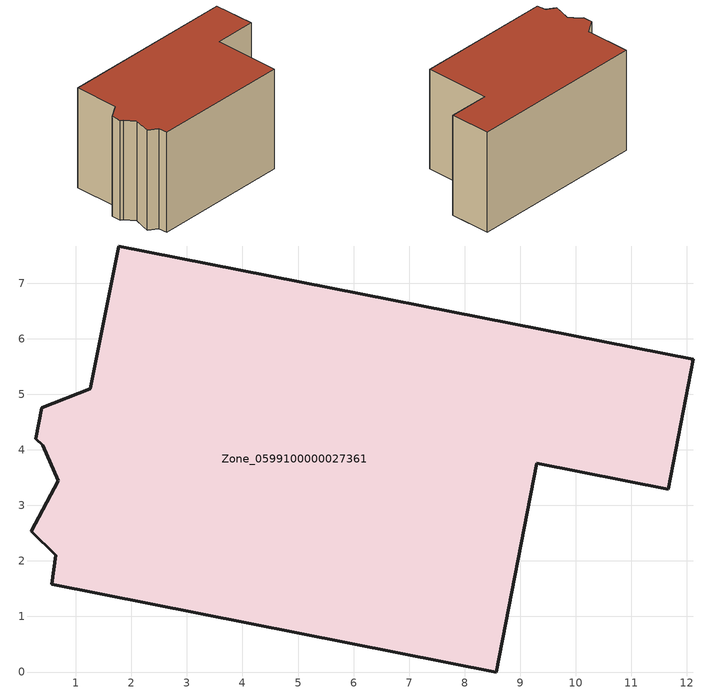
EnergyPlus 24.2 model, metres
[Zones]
Zone_0599100000027361
 floor ground (C_G): 0.69,3.44 0.4,4.09 0.28,4.2 0.39,4.76 1.26,5.1 1.77,7.67 12.12,5.63 11.67,3.29 9.3,3.76 8.57,0 0.57,1.58 0.64,2.1 0.19,2.53 z0
 wall outside (C_F): 1.26,5.1 0.39,4.76 0.28,4.2 0.4,4.09 0.69,3.44 0.19,2.53 0.64,2.1 0.57,1.58 8.57,0 9.3,3.76 11.67,3.29 12.12,5.63 1.77,7.67 1.26,5.1 z0:6.09
 roof outside (C_R): 0.4,4.09 0.69,3.44 0.19,2.53 0.64,2.1 0.57,1.58 8.57,0 9.3,3.76 11.67,3.29 12.12,5.63 1.77,7.67 1.26,5.1 0.39,4.76 0.28,4.2 z6.09
[BUILDING]
Pand.0599100000027361: North Axis=0; Terrain=City; Loads Convergence Tolerance Value=0.04; Temperature Convergence Tolerance Value=0.4; Solar Distribution=FullExterior; Maximum Number of Warmup Days=25; Minimum Number of Warmup Days=1
[Site:Location]
Rotterdam.The.Hague.AP_ZH_NLD Design_Conditions: Latitude=51.96; Longitude=4.45; Time Zone=1; Elevation=-4.5
[SITE:GROUNDTEMPERATURE:BUILDINGSURFACE]
18, 18, 18, 18, 18, 18, 18, 18, 18, 18, 18, 18
[MATERIAL] Thermal Absorptance=0.9; Solar Absorptance=0.7; Visible Absorptance=0.7
Name | Roughness | Thickness | Conductivity | Density | Specific Heat
G.D.1965 | MediumSmooth | 0.15 | 1 | 540 | 1210
F.D.1965 | Rough | 0.3 | 0.857143 | 1920 | 840
R.D.1965 | MediumRough | 0.2 | 0.08 | 1500 | 1000
[CONSTRUCTION]
C_G: G.D.1965
C_F: F.D.1965
C_R: R.D.1965
[ZONE]
Zone_0599100000027361: Type=1; Multiplier=1; Ceiling Height=Autocalculate; Volume=Autocalculate; Floor Area=autocalculate; Part of Total Floor Area=Yes
[ZONEINFILTRATION:DESIGNFLOWRATE]
Infil_Zone_0599100000027361: Zone or ZoneList or Space or SpaceList=Zone_0599100000027361; Schedule=AlwaysOn; Design Flow Rate Calculation Method=Flow/Area; Flow Rate per Floor Area=0.0042; Constant Term Coefficient=1; Temperature Term Coefficient=0; Velocity Term Coefficient=0; Velocity Squared Term Coefficient=0
[HVACTEMPLATE:ZONE:IDEALLOADSAIRSYSTEM]
Zone_0599100000027361: Maximum Heating Supply Air Temperature=50; Minimum Cooling Supply Air Temperature=13; Maximum Heating Supply Air Humidity Ratio=0.0156; Minimum Cooling Supply Air Humidity Ratio=0.0077; Heating Limit=NoLimit; Cooling Limit=NoLimit; Dehumidification Control Type=ConstantSensibleHeatRatio; Cooling Sensible Heat Ratio=0.7; Dehumidification Setpoint=60; Humidification Control Type=None; Humidification Setpoint=30; Outdoor Air Method=None; Outdoor Air Flow Rate per Person=0.00944; Outdoor Air Flow Rate per Zone Floor Area=0; Outdoor Air Flow Rate per Zone=0; Demand Controlled Ventilation Type=None; Outdoor Air Economizer Type=NoEconomizer; Heat Recovery Type=None; Sensible Heat Recovery Effectiveness=0.7; Latent Heat Recovery Effectiveness=0.65
[ZONECONTROL:THERMOSTAT]
ThermostatControl_Zone_0599100000027361: Zone or ZoneList=Zone_0599100000027361; Control Type Schedule=DualSetpointControlType; Control 1=Thermostat_Zone_0599100000027361; Temperature Difference Between Cutout And Setpoint=0
[THERMOSTATSETPOINT:DUALSETPOINT]
Thermostat_Zone_0599100000027361: Heating Setpoint Temperature Schedule=HeatingSetpoint_Zone_0599100000027361; Cooling Setpoint Temperature Schedule=CoolingSetpoint_Zone_0599100000027361
[SCHEDULE:COMPACT]
HeatingSetpoint_Zone_0599100000027361: Through: 12/31, For: AllDays, Until: 24:00, 21
CoolingSetpoint_Zone_0599100000027361: Through: 12/31, For: AllDays, Until: 24:00, 24
DualSetpointControlType: Through: 12/31, For: AllDays, Until: 24:00, 4
AlwaysOn: Through: 12/31, For: AllDays, Until: 24:00, 1
